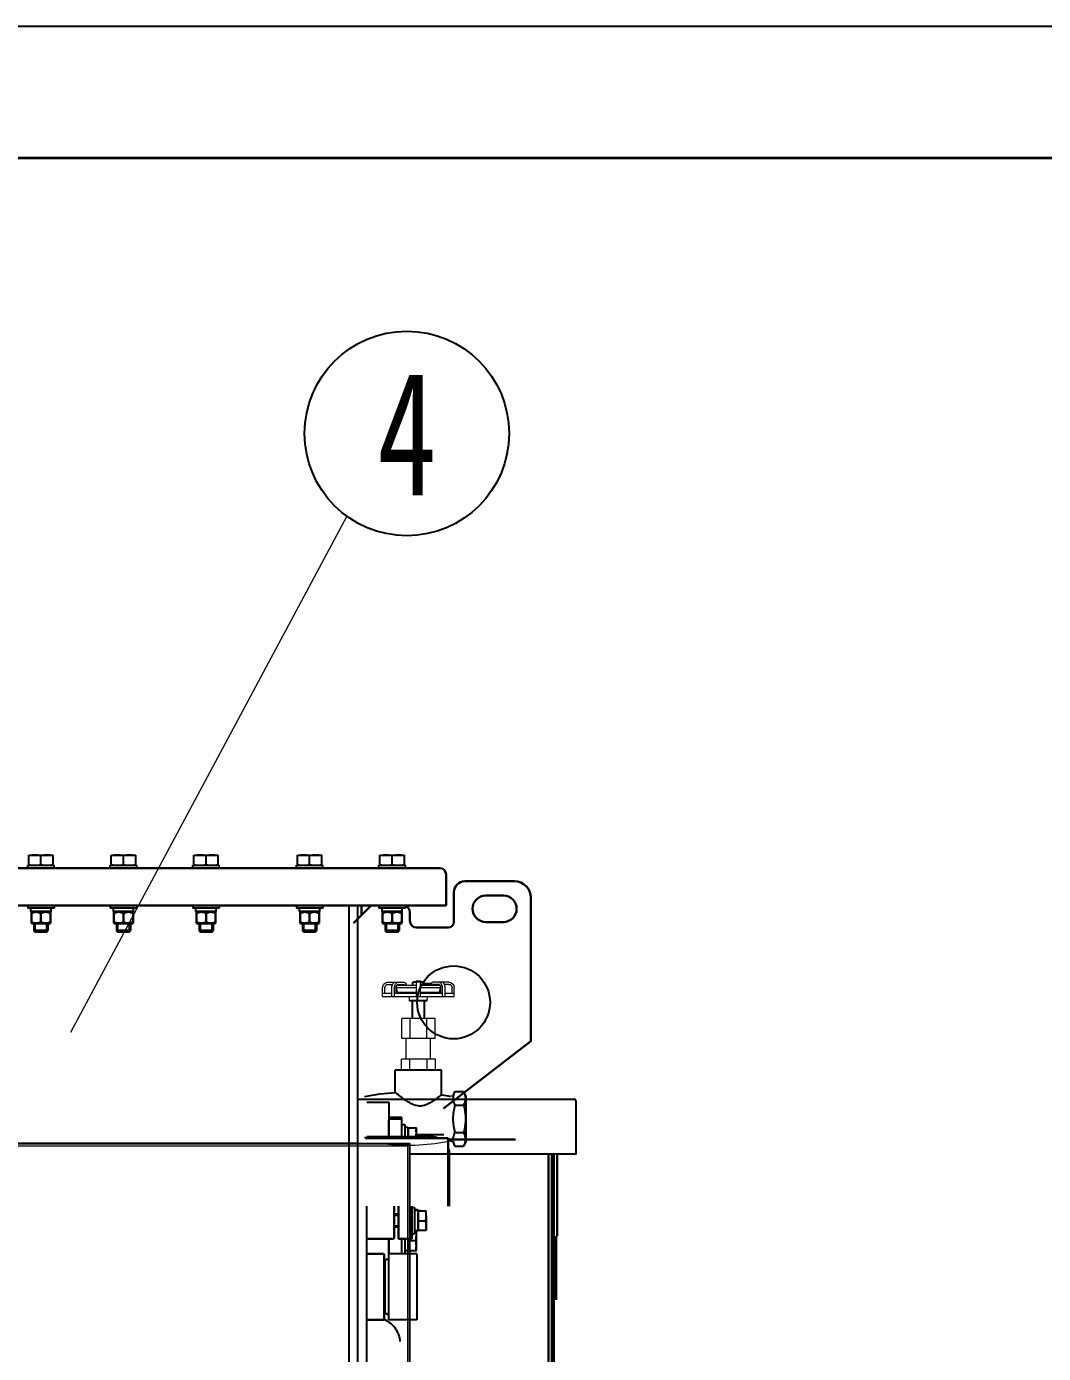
# Model space of a CAD drawing. Extents: x 54056 to 359947, y -41534 to 373650.
# Drawn here: x 84003 to 84927, y -25321 to -24117 of the extents above; entities that cross this region are included whole.
import ezdxf
from ezdxf.enums import TextEntityAlignment as Align

# ---------------------------------------------------------------- set-up
doc = ezdxf.new("R2010")
doc.units = 0
doc.header["$LTSCALE"] = 3
doc.header["$MEASUREMENT"] = 0
doc.layers.get('0').update_dxf_attribs({"linetype": 'CONTINUOUS', "lineweight": 30})
for name, color, linetype, lineweight in [('02', 1, 'CONTINUOUS', 18), ('11', 3, 'CONTINUOUS', 18), ('DIM', 4, 'CONTINUOUS', 20), ('标注、文本', 3, 'CONTINUOUS', 25), ('粗实线', 7, 'CONTINUOUS', 35)]:
    doc.layers.add(name, color=color, linetype=linetype, lineweight=lineweight)
for name, color, linetype in [('02___PRT_ALL_AXES', 7, 'CONTINUOUS'), ('08', 1, 'CONTINUOUS'), ('CHAMFER', 7, 'CONTINUOUS'), ('ROUNDS', 7, 'CONTINUOUS')]:
    doc.layers.add(name, color=color, linetype=linetype)
doc.styles.get("Standard").update_dxf_attribs({"font": 'STFANGSO.TTF', "width": 0.7})

# ---------------------------------------------------------------- blocks, each defined once
blk = doc.blocks.new('7891122')
at = {"color": 7, "linetype": 'Continuous'}
for p, q in [((104929.7, -12259.2), (104928.1, -12262.6)), ((104929.7, -12308.8), (104928.1, -12305.5)), ((104881.3, -12328), (104881.3, -12338)), ((104889, -12328), (104889, -12338)), ((104904.5, -12328), (104904.5, -12338)), ((104912.2, -12328), (104912.2, -12338)), ((104912.2, -12338), (104881.3, -12338)), ((104885.7, -12338), (104885.7, -12357)), ((104907.7, -12338), (104907.7, -12357)), ((104881.7, -12357), (104881.7, -12375)), ((104911.8, -12357), (104881.7, -12357)), ((104889.2, -12357), (104889.2, -12375)), ((104904.2, -12357), (104904.3, -12375)), ((104911.8, -12357), (104911.8, -12375)), ((104911.8, -12375), (104881.7, -12375)), ((104864.2, -12395), (104864.2, -12403)), ((104864.2, -12395), (104929.2, -12395)), ((104864.2, -12398), (104872.5, -12398)), ((104866.2, -12398), (104866.2, -12403)), ((104872.5, -12395), (104872.5, -12403)), ((104875, -12395), (104875, -12403)), ((104875, -12398), (104895, -12398)), ((104876.4, -12398), (104876.4, -12403)), ((104877.7, -12399), (104876.7, -12403)), ((104877.7, -12399), (104895, -12399)), ((104888.2, -12398), (104888.2, -12399)), ((104888.7, -12391), (104888.5, -12395)), ((104895, -12395), (104895, -12403)), ((104898.5, -12395), (104898.5, -12403)), ((104898.5, -12398), (104918.5, -12398)), ((104898.5, -12399), (104915.7, -12399)), ((104904.7, -12391), (104905, -12395)), ((104905.2, -12398), (104905.3, -12399)), ((104915.7, -12399), (104916.7, -12403)), ((104917.1, -12398), (104917.1, -12403)), ((104918.5, -12395), (104918.5, -12403)), ((104921, -12395), (104921, -12403)), ((104921, -12398), (104929.2, -12398)), ((104927.2, -12398), (104927.2, -12403)), ((104929.2, -12395), (104929.2, -12403)), ((104869.2, -12406), (104873.2, -12406)), ((104869.2, -12408), (104883.6, -12408)), ((104876.7, -12403), (104876.7, -12404.6)), ((104876.7, -12403), (104895, -12403)), ((104895, -12405), (104877, -12405)), ((104877.2, -12405.2), (104877.2, -12405)), ((104878.5, -12406), (104883.6, -12406)), ((104879.2, -12405.2), (104879.2, -12405)), ((104881.7, -12405.2), (104881.7, -12405)), ((104884.2, -12405.2), (104884.2, -12405)), ((104885.6, -12405.2), (104885.6, -12405)), ((104894.7, -12409), (104893.7, -12408)), ((104898.7, -12409), (104894.7, -12409)), ((104895, -12403), (104895, -12405)), ((104895, -12405), (104895, -12408)), ((104898.5, -12408), (104895, -12408)), ((104898.5, -12403), (104898.5, -12405)), ((104898.5, -12403), (104916.7, -12403)), ((104898.5, -12405), (104898.5, -12408)), ((104916.5, -12405), (104898.5, -12405)), ((104898.7, -12409), (104899.7, -12408)), ((104907.9, -12405.2), (104907.9, -12405)), ((104909.3, -12405.2), (104909.3, -12405)), ((104915, -12406), (104909.9, -12406)), ((104924.2, -12408), (104909.9, -12408)), ((104911.8, -12405.2), (104911.8, -12405)), ((104914.2, -12405.2), (104914.2, -12405)), ((104916.2, -12405.2), (104916.2, -12405)), ((104916.7, -12403), (104916.7, -12404.6)), ((104924.2, -12406), (104920.2, -12406))]:
    blk.add_line(p, q, dxfattribs=at)
for centre, radius, start, end in [((104887.4, -12454.9), 195.1, 78.6185, 95.4767), ((104926.3, -12261.7), 2, 258.6185, 333.439), ((104926.3, -12306.4), 2, 26.5691, 101.3895), ((104869.2, -12403), 5, 180.004, 270.004), ((104869.2, -12403), 3, 180.004, 270.004), ((104876.4, -12405.2), 0.8, 350.5521, 0.004), ((104876.4, -12405.2), 2.8, 343.0696, 0.004), ((104917, -12405.2), 2.8, 180.004, 196.9384), ((104917, -12405.2), 0.8, 180.004, 189.2329), ((104924.2, -12403), 5, 270.004, 0.004), ((104924.2, -12403), 3, 270.004, 0.004)]:
    blk.add_arc(centre, radius, start, end, dxfattribs=at)
for points, knots in [([(104872.5, -12403), (104872.5, -12404.2), (104873, -12406.5), (104875.1, -12408), (104876.1, -12408)], [0, 0, 0, 0, 0.559749, 1, 1, 1, 1]), ([(104875.8, -12406.2), (104876, -12406.5), (104876.6, -12407.4), (104877.7, -12408), (104878.5, -12408)], [0, 0, 0, 0, 0.281957, 1, 1, 1, 1]), ([(104876.4, -12403), (104876.4, -12403.8), (104876.7, -12405.1), (104878, -12406), (104878.5, -12406)], [0, 0, 0, 0, 0.559749, 1, 1, 1, 1]), ([(104881.2, -12406), (104881.4, -12406), (104881.7, -12405.7), (104881.7, -12405.3), (104881.7, -12405.2)], [0, 0, 0, 0, 0.699647, 1, 1, 1, 1]), ([(104883.6, -12408), (104884.2, -12408), (104885.3, -12407.2), (104885.6, -12405.9), (104885.6, -12405.2)], [0, 0, 0, 0, 0.440244, 1, 1, 1, 1]), ([(104883.6, -12406), (104883.9, -12406), (104884.2, -12405.7), (104884.2, -12405.3), (104884.2, -12405.2)], [0, 0, 0, 0, 0.699647, 1, 1, 1, 1]), ([(104909.9, -12408), (104909.3, -12408), (104908.1, -12407.2), (104907.9, -12405.9), (104907.9, -12405.2)], [0, 0, 0, 0, 0.440221, 1, 1, 1, 1]), ([(104909.9, -12406), (104909.6, -12406), (104909.3, -12405.7), (104909.3, -12405.3), (104909.3, -12405.2)], [0, 0, 0, 0, 0.699632, 1, 1, 1, 1]), ([(104912.3, -12406), (104912.1, -12406), (104911.8, -12405.7), (104911.8, -12405.3), (104911.8, -12405.2)], [0, 0, 0, 0, 0.699632, 1, 1, 1, 1]), ([(104917.1, -12403), (104917.1, -12403.8), (104916.8, -12405.1), (104915.5, -12406), (104915, -12406)], [0, 0, 0, 0, 0.559772, 1, 1, 1, 1]), ([(104917.7, -12406.2), (104917.5, -12406.5), (104916.9, -12407.4), (104915.8, -12408), (104915, -12408)], [0, 0, 0, 0, 0.281975, 1, 1, 1, 1]), ([(104921, -12403), (104921, -12404.2), (104920.5, -12406.5), (104918.4, -12408), (104917.4, -12408)], [0, 0, 0, 0, 0.559772, 1, 1, 1, 1])]:
    blk.add_open_spline(points, degree=3, knots=knots, dxfattribs=at)
for points in [[(104875, -12403), (104875, -12404.1), (104875.3, -12405.3), (104875.8, -12406.2)], [(104918.5, -12403), (104918.5, -12404.1), (104918.2, -12405.3), (104917.7, -12406.2)]]:
    blk.add_open_spline(points, degree=3, dxfattribs=at)
at = {"layer": '02___PRT_ALL_AXES', "color": 7, "linetype": 'Continuous'}
for p, q in [((104929.7, -12259.2), (104937.7, -12259.2)), ((104939.7, -12263.2), (104937.7, -12259.2)), ((104939.7, -12284), (104939.7, -12263.2)), ((104929.7, -12271.6), (104937.7, -12271.6)), ((104939.7, -12304.8), (104939.7, -12284)), ((104929.7, -12296.4), (104937.7, -12296.4)), ((104939.7, -12304.8), (104937.7, -12308.8)), ((104875.7, -12307.9), (104875.7, -12328)), ((104917.7, -12305.9), (104917.7, -12328)), ((104929.7, -12308.8), (104937.7, -12308.8)), ((104917.7, -12328), (104875.7, -12328)), ((104891.2, -12375), (104891.2, -12391)), ((104902.2, -12375), (104902.2, -12391)), ((104904.7, -12391), (104888.7, -12391)), ((104891.7, -12405), (104891.7, -12408)), ((104895, -12408), (104891.7, -12408)), ((104901.7, -12408), (104898.5, -12408)), ((104901.7, -12405), (104901.7, -12408)), ((104908.1, -12406.5), (104901.7, -12406.5))]:
    blk.add_line(p, q, dxfattribs=at)
for start, end in [(258.316, 266.593), (278.9641, 281.3895)]:
    blk.add_arc((104887.3, -12113.1), 195.1, start, end, dxfattribs=at)
for points, knots in [([(104929.7, -12271.6), (104929, -12270.2), (104927.9, -12267.3), (104928, -12264.2), (104928.4, -12262.8)], [0, 0, 0, 0, 0.510357, 1, 1, 1, 1]), ([(104937.7, -12271.6), (104938.7, -12269.7), (104940.1, -12265.4), (104938.7, -12261.1), (104937.7, -12259.2)], [0, 0, 0, 0, 0.500015, 1, 1, 1, 1]), ([(104929.7, -12296.4), (104928.7, -12292.4), (104927.4, -12284), (104928.7, -12275.6), (104929.7, -12271.6)], [0, 0, 0, 0, 0.5, 1, 1, 1, 1]), ([(104937.7, -12296.4), (104938.8, -12292.4), (104940.1, -12284), (104938.8, -12275.6), (104937.7, -12271.6)], [0, 0, 0, 0, 0.5, 1, 1, 1, 1]), ([(104917.7, -12305.9), (104917.7, -12305.9), (104917.6, -12305.7), (104917.2, -12305.5), (104916.7, -12305), (104915.6, -12304.1), (104913.8, -12302.8), (104911.3, -12300.9), (104908.2, -12299), (104904.8, -12297.1), (104900.8, -12295.6), (104895, -12295.4), (104889.7, -12297.8), (104885.1, -12300.7), (104882.2, -12302.8), (104879.7, -12304.7), (104877.9, -12306.1), (104876.9, -12307), (104876.2, -12307.5), (104876.1, -12307.7), (104875.7, -12307.9), (104875.7, -12307.9)], [0, 0, 0, 0, 0.00306, 0.012099, 0.026757, 0.046517, 0.09892, 0.16467, 0.240017, 0.322256, 0.409475, 0.499602, 0.67601, 0.758511, 0.83425, 0.900419, 0.953174, 0.973067, 0.987826, 0.996926, 1, 1, 1, 1]), ([(104928.4, -12305.3), (104928.1, -12303.8), (104927.9, -12300.7), (104929, -12297.8), (104929.7, -12296.4)], [0, 0, 0, 0, 0.489641, 1, 1, 1, 1]), ([(104937.7, -12308.8), (104938.7, -12306.9), (104940.1, -12302.6), (104938.7, -12298.3), (104937.7, -12296.4)], [0, 0, 0, 0, 0.499985, 1, 1, 1, 1])]:
    blk.add_open_spline(points, degree=3, knots=knots, dxfattribs=at)
for points in [[(104928.4, -12262.8), (104928.7, -12261.5), (104929.2, -12260.3), (104929.7, -12259.2)], [(104929.7, -12308.8), (104929.2, -12307.7), (104928.7, -12306.5), (104928.4, -12305.3)]]:
    blk.add_open_spline(points, degree=3, dxfattribs=at)

msp = doc.modelspace()

# ---------------------------------------------------------------- linework, layer by layer
at = {"color": 7, "linetype": 'Continuous'}
for p, q in [((84378.295, -24880.213), (83356.295, -24880.213)), ((84005.183, -24877.713), (84006.838, -24877.713)), ((84014.64, -24877.713), (84017.951, -24877.713)), ((84025.753, -24877.713), (84027.408, -24877.713)), ((84080.183, -24877.713), (84081.838, -24877.713)), ((84089.64, -24877.713), (84092.951, -24877.713)), ((84100.753, -24877.713), (84102.408, -24877.713)), ((84155.183, -24877.713), (84156.838, -24877.713)), ((84164.64, -24877.713), (84167.951, -24877.713)), ((84175.753, -24877.713), (84177.408, -24877.713)), ((84249.183, -24877.713), (84250.838, -24877.713)), ((84258.64, -24877.713), (84261.951, -24877.713)), ((84269.753, -24877.713), (84271.408, -24877.713)), ((84324.183, -24877.713), (84325.838, -24877.713)), ((84333.64, -24877.713), (84336.951, -24877.713)), ((84344.753, -24877.713), (84346.408, -24877.713)), ((84384.295, -24886.213), (84384.295, -24914.213)), ((84401.295, -24892.213), (84446.295, -24892.213)), ((84391.295, -24929.213), (84391.295, -24902.213)), ((84436.295, -24905.213), (84420.295, -24905.213)), ((84461.295, -25037.441), (84461.295, -24907.213)), ((84228.795, -24914.213), (83505.795, -24914.213)), ((84025.495, -24919.813), (84007.095, -24919.813)), ((84007.622, -24930.327), (84007.622, -24920.099)), ((84016.295, -24928.109), (84016.295, -24922.317)), ((84024.969, -24930.327), (84024.969, -24920.099)), ((84100.495, -24919.813), (84082.095, -24919.813)), ((84082.622, -24930.327), (84082.622, -24920.099)), ((84091.295, -24928.109), (84091.295, -24922.317)), ((84099.969, -24930.327), (84099.969, -24920.099)), ((84175.495, -24919.813), (84157.095, -24919.813)), ((84157.622, -24930.327), (84157.622, -24920.099)), ((84166.295, -24928.109), (84166.295, -24922.317)), ((84174.969, -24930.327), (84174.969, -24920.099)), ((84384.295, -24914.213), (84228.795, -24914.213)), ((84269.495, -24919.813), (84251.095, -24919.813)), ((84251.622, -24930.327), (84251.622, -24920.099)), ((84260.295, -24928.109), (84260.295, -24922.317)), ((84268.969, -24930.327), (84268.969, -24920.099)), ((84316.295, -24914.213), (84300.295, -24930.213)), ((84344.495, -24919.813), (84326.095, -24919.813)), ((84326.622, -24930.327), (84326.622, -24920.099)), ((84335.295, -24928.109), (84335.295, -24922.317)), ((84343.969, -24930.327), (84343.969, -24920.099)), ((84351.295, -24920.213), (84351.295, -24928.213)), ((84008.784, -24930.613), (84023.807, -24930.613)), ((84083.784, -24930.613), (84098.807, -24930.613)), ((84158.784, -24930.613), (84173.807, -24930.613)), ((84252.784, -24930.613), (84267.807, -24930.613)), ((84327.784, -24930.613), (84342.807, -24930.613)), ((84386.295, -24934.213), (84357.295, -24934.213)), ((84420.295, -24929.213), (84436.295, -24929.213)), ((84011.215, -24938.038), (84009.945, -24936.768)), ((84022.645, -24936.768), (84009.945, -24936.768)), ((84010.898, -24938.038), (84021.693, -24938.038)), ((84021.375, -24938.038), (84022.645, -24936.768)), ((84086.215, -24938.038), (84084.945, -24936.768)), ((84097.645, -24936.768), (84084.945, -24936.768)), ((84085.898, -24938.038), (84096.693, -24938.038)), ((84096.375, -24938.038), (84097.645, -24936.768)), ((84161.215, -24938.038), (84159.945, -24936.768)), ((84172.645, -24936.768), (84159.945, -24936.768)), ((84160.898, -24938.038), (84171.693, -24938.038)), ((84171.375, -24938.038), (84172.645, -24936.768)), ((84255.215, -24938.038), (84253.945, -24936.768)), ((84266.645, -24936.768), (84253.945, -24936.768)), ((84254.898, -24938.038), (84265.693, -24938.038)), ((84265.375, -24938.038), (84266.645, -24936.768)), ((84341.645, -24936.768), (84328.945, -24936.768)), ((84330.215, -24938.038), (84328.945, -24936.768)), ((84329.898, -24938.038), (84340.693, -24938.038)), ((84340.375, -24938.038), (84341.645, -24936.768)), ((84461.295, -25037.441), (84382.004, -25098.434)), ((84332.155, -25106.676), (84344.155, -25106.676)), ((84349.755, -25115.807), (84349.755, -25124.176)), ((84311.155, -25125.344), (84311.155, -25124.176)), ((84386.155, -25125.344), (84311.155, -25125.344)), ((84312.155, -25125.344), (84312.155, -25124.176)), ((84312.155, -25124.176), (84371.155, -25124.176)), ((84386.155, -25125.344), (84386.155, -25187.176)), ((84447.155, -25126.676), (84386.155, -25126.676)), ((84303.155, -25130.213), (83439.155, -25130.213)), ((84387.155, -25140.176), (84387.155, -25187.176)), ((84480.97, -26897.213), (84482.225, -25140.013)), ((84485.155, -25140.013), (84485.155, -25214.176)), ((84337.155, -25187.176), (84337.155, -25215.626)), ((84341.153, -25187.176), (84341.156, -25216.634)), ((84353.153, -25187.176), (84353.155, -25206.633)), ((84358.755, -25191.048), (84358.754, -25194.11)), ((84358.754, -25194.11), (84358.754, -25194.146)), ((84358.754, -25194.146), (84358.754, -25195.151)), ((84358.754, -25195.151), (84358.755, -25197.386)), ((84358.755, -25197.386), (84358.755, -25200.248)), ((84358.755, -25200.248), (84358.755, -25203.185)), ((84358.759, -25191.049), (84358.759, -25191.248)), ((84353.155, -25206.633), (84353.156, -25216.633)), ((84358.755, -25203.185), (84358.755, -25205.348)), ((84358.755, -25205.348), (84358.755, -25206.248)), ((84358.755, -25206.248), (84358.756, -25209.448)), ((84358.76, -25209.248), (84358.76, -25209.448)), ((84336.155, -25216.626), (84313.155, -25216.626)), ((84341.156, -25216.634), (84353.156, -25216.633)), ((84349.755, -25216.633), (84349.755, -25227.545)), ((84485.155, -25214.176), (84484.155, -25214.176)), ((84327.105, -25230.176), (84313.205, -25230.176)), ((84328.155, -25231.226), (84328.155, -25289.126)), ((84328.655, -25237.676), (84328.655, -25282.676)), ((84327.105, -25290.176), (84313.205, -25290.176))]:
    msp.add_line(p, q, dxfattribs=at)
at = {"color": 3, "linetype": 'Continuous'}
for p, q in [((84307.295, -24914.213), (84307.295, -24923.213)), ((84477.301, -25140.013), (84475.956, -26897.213)), ((84478.956, -26897.213), (84480.301, -25140.013)), ((84484.155, -25214.176), (84484.155, -25272.179))]:
    msp.add_line(p, q, dxfattribs=at)
at = {"color": 2, "linetype": 'Continuous'}
for p, q in [((84010.898, -24938.038), (84010.898, -24930.613)), ((84021.693, -24938.038), (84021.693, -24930.613)), ((84085.898, -24938.038), (84085.898, -24930.613)), ((84096.693, -24938.038), (84096.693, -24930.613)), ((84160.898, -24938.038), (84160.898, -24930.613)), ((84171.693, -24938.038), (84171.693, -24930.613)), ((84254.898, -24938.038), (84254.898, -24930.613)), ((84265.693, -24938.038), (84265.693, -24930.613)), ((84329.898, -24938.038), (84329.898, -24930.613)), ((84340.693, -24938.038), (84340.693, -24930.613)), ((84337.155, -25195.149), (84341.154, -25195.149)), ((84337.155, -25205.349), (84341.155, -25205.349))]:
    msp.add_line(p, q, dxfattribs=at)
at = {"color": 7, "linetype": 'Continuous'}
for centre, radius, start, end in [((84378.295, -24886.213), 6, 0, 90), ((84401.295, -24902.213), 10, 90, 180), ((84446.295, -24907.213), 15, 0, 90), ((84420.295, -24917.213), 12, 90, 270), ((84436.295, -24917.213), 12, 270, 90), ((84008.784, -24922.317), 2.504, 90, 117.652096), ((84023.807, -24922.317), 2.504, 62.347904, 90), ((84083.784, -24922.317), 2.504, 90, 117.652096), ((84098.807, -24922.317), 2.504, 62.347904, 90), ((84158.784, -24922.317), 2.504, 90, 117.652096), ((84173.807, -24922.317), 2.504, 62.347904, 90), ((84252.784, -24922.317), 2.504, 90, 117.652096), ((84267.807, -24922.317), 2.504, 62.347904, 90), ((84327.784, -24922.317), 2.504, 90, 117.652096), ((84342.807, -24922.317), 2.504, 62.347904, 90), ((84345.295, -24920.213), 6, 0, 70.379733), ((84008.784, -24928.109), 2.504, 242.347904, 270), ((84023.807, -24928.109), 2.504, 270, 297.652096), ((84083.784, -24928.109), 2.504, 242.347904, 270), ((84098.807, -24928.109), 2.504, 270, 297.652096), ((84158.784, -24928.109), 2.504, 242.347904, 270), ((84173.807, -24928.109), 2.504, 270, 297.652096), ((84252.784, -24928.109), 2.504, 242.347904, 270), ((84267.807, -24928.109), 2.504, 270, 297.652096), ((84327.784, -24928.109), 2.504, 242.347904, 270), ((84342.807, -24928.109), 2.504, 270, 297.652096), ((84357.295, -24928.213), 6, 180, 270), ((84386.295, -24929.213), 5, 270, 0), ((84371.155, -25140.176), 16, 68.118452, 90), ((84371.155, -25140.176), 16, 0, 19.814174), ((84357.157, -25194.385), 4, 75.874466, 112.265863), ((84336.155, -25215.626), 1, 270, 0), ((84313.205, -25231.226), 1.05, 162.066083, 180), ((84313.205, -25231.226), 1.05, 144.016973, 153.451909), ((84327.105, -25231.226), 1.05, 0, 90), ((84331.155, -25237.676), 2.5, 66.283456, 180), ((84331.155, -25282.676), 2.5, 180, 293.716544), ((84327.105, -25289.126), 1.05, 270, 0)]:
    msp.add_arc(centre, radius, start, end, dxfattribs=at)
for points, knots in [([(84016.295, -24922.317), (84016.295, -24922.073), (84016.166, -24921.591), (84015.707, -24921.044), (84015.138, -24920.669), (84014.322, -24920.34), (84013.251, -24920.141), (84011.958, -24920.078), (84010.665, -24920.141), (84009.594, -24920.34), (84008.779, -24920.669), (84008.21, -24921.044), (84007.751, -24921.591), (84007.622, -24922.073), (84007.622, -24922.317)], [0, 0, 0, 0, 0.06831954, 0.13363892, 0.19647531, 0.25797273, 0.37924939, 0.50003357, 0.62081808, 0.74209453, 0.80358604, 0.86639654, 0.9316918, 1, 1, 1, 1]), ([(84024.969, -24922.317), (84024.969, -24922.073), (84024.84, -24921.591), (84024.381, -24921.044), (84023.811, -24920.669), (84022.996, -24920.34), (84021.925, -24920.141), (84020.633, -24920.078), (84019.34, -24920.141), (84018.268, -24920.34), (84017.453, -24920.669), (84016.883, -24921.044), (84016.424, -24921.591), (84016.295, -24922.073), (84016.295, -24922.317)], [0, 0, 0, 0, 0.06831589, 0.13361298, 0.1964227, 0.25790937, 0.37917325, 0.49994446, 0.62072047, 0.74200295, 0.80350716, 0.8663402, 0.93167151, 1, 1, 1, 1]), ([(84091.295, -24922.317), (84091.295, -24922.073), (84091.166, -24921.591), (84090.707, -24921.044), (84090.138, -24920.669), (84089.322, -24920.34), (84088.251, -24920.141), (84086.958, -24920.078), (84085.665, -24920.141), (84084.594, -24920.34), (84083.779, -24920.669), (84083.21, -24921.044), (84082.751, -24921.591), (84082.622, -24922.073), (84082.622, -24922.317)], [0, 0, 0, 0, 0.06831954, 0.13363892, 0.19647531, 0.25797273, 0.37924939, 0.50003357, 0.62081808, 0.74209453, 0.80358604, 0.86639654, 0.9316918, 1, 1, 1, 1]), ([(84099.969, -24922.317), (84099.969, -24922.073), (84099.84, -24921.591), (84099.381, -24921.044), (84098.811, -24920.669), (84097.996, -24920.34), (84096.925, -24920.141), (84095.633, -24920.078), (84094.34, -24920.141), (84093.268, -24920.34), (84092.453, -24920.669), (84091.883, -24921.044), (84091.424, -24921.591), (84091.295, -24922.073), (84091.295, -24922.317)], [0, 0, 0, 0, 0.06831589, 0.13361298, 0.1964227, 0.25790937, 0.37917325, 0.49994446, 0.62072047, 0.74200295, 0.80350716, 0.8663402, 0.93167151, 1, 1, 1, 1]), ([(84166.295, -24922.317), (84166.295, -24922.073), (84166.166, -24921.591), (84165.707, -24921.044), (84165.138, -24920.669), (84164.322, -24920.34), (84163.251, -24920.141), (84161.958, -24920.078), (84160.665, -24920.141), (84159.594, -24920.34), (84158.779, -24920.669), (84158.21, -24921.044), (84157.751, -24921.591), (84157.622, -24922.073), (84157.622, -24922.317)], [0, 0, 0, 0, 0.06831954, 0.13363892, 0.19647531, 0.25797273, 0.37924939, 0.50003357, 0.62081808, 0.74209453, 0.80358604, 0.86639654, 0.9316918, 1, 1, 1, 1]), ([(84174.969, -24922.317), (84174.969, -24922.073), (84174.84, -24921.591), (84174.381, -24921.044), (84173.811, -24920.669), (84172.996, -24920.34), (84171.925, -24920.141), (84170.633, -24920.078), (84169.34, -24920.141), (84168.268, -24920.34), (84167.453, -24920.669), (84166.883, -24921.044), (84166.424, -24921.591), (84166.295, -24922.073), (84166.295, -24922.317)], [0, 0, 0, 0, 0.06831589, 0.13361298, 0.1964227, 0.25790937, 0.37917325, 0.49994446, 0.62072047, 0.74200295, 0.80350716, 0.8663402, 0.93167151, 1, 1, 1, 1]), ([(84260.295, -24922.317), (84260.295, -24922.073), (84260.166, -24921.591), (84259.707, -24921.044), (84259.138, -24920.669), (84258.322, -24920.34), (84257.251, -24920.141), (84255.958, -24920.078), (84254.665, -24920.141), (84253.594, -24920.34), (84252.779, -24920.669), (84252.21, -24921.044), (84251.751, -24921.591), (84251.622, -24922.073), (84251.622, -24922.317)], [0, 0, 0, 0, 0.06831954, 0.13363892, 0.19647531, 0.25797273, 0.37924939, 0.50003357, 0.62081808, 0.74209453, 0.80358604, 0.86639654, 0.9316918, 1, 1, 1, 1]), ([(84268.969, -24922.317), (84268.969, -24922.073), (84268.84, -24921.591), (84268.381, -24921.044), (84267.811, -24920.669), (84266.996, -24920.34), (84265.925, -24920.141), (84264.633, -24920.078), (84263.34, -24920.141), (84262.268, -24920.34), (84261.453, -24920.669), (84260.883, -24921.044), (84260.424, -24921.591), (84260.295, -24922.073), (84260.295, -24922.317)], [0, 0, 0, 0, 0.06831589, 0.13361298, 0.1964227, 0.25790937, 0.37917325, 0.49994446, 0.62072047, 0.74200295, 0.80350716, 0.8663402, 0.93167151, 1, 1, 1, 1]), ([(84335.295, -24922.317), (84335.295, -24922.073), (84335.166, -24921.591), (84334.707, -24921.044), (84334.138, -24920.669), (84333.322, -24920.34), (84332.251, -24920.141), (84330.958, -24920.078), (84329.665, -24920.141), (84328.594, -24920.34), (84327.779, -24920.669), (84327.21, -24921.044), (84326.751, -24921.591), (84326.622, -24922.073), (84326.622, -24922.317)], [0, 0, 0, 0, 0.06831954, 0.13363892, 0.19647531, 0.25797273, 0.37924939, 0.50003357, 0.62081808, 0.74209453, 0.80358604, 0.86639654, 0.9316918, 1, 1, 1, 1]), ([(84343.969, -24922.317), (84343.969, -24922.073), (84343.84, -24921.591), (84343.381, -24921.044), (84342.811, -24920.669), (84341.996, -24920.34), (84340.925, -24920.141), (84339.633, -24920.078), (84338.34, -24920.141), (84337.268, -24920.34), (84336.453, -24920.669), (84335.883, -24921.044), (84335.424, -24921.591), (84335.295, -24922.073), (84335.295, -24922.317)], [0, 0, 0, 0, 0.06831589, 0.13361298, 0.1964227, 0.25790937, 0.37917325, 0.49994446, 0.62072047, 0.74200295, 0.80350716, 0.8663402, 0.93167151, 1, 1, 1, 1]), ([(84007.622, -24928.109), (84007.622, -24928.352), (84007.751, -24928.835), (84008.21, -24929.382), (84008.779, -24929.756), (84009.594, -24930.085), (84010.665, -24930.284), (84011.958, -24930.348), (84013.251, -24930.285), (84014.322, -24930.085), (84015.137, -24929.757), (84015.707, -24929.382), (84016.166, -24928.835), (84016.295, -24928.352), (84016.295, -24928.109)], [0, 0, 0, 0, 0.06829582, 0.13358371, 0.1963908, 0.25788017, 0.37915389, 0.49993567, 0.6207226, 0.74201401, 0.80351993, 0.86635544, 0.93168065, 1, 1, 1, 1]), ([(84016.295, -24928.109), (84016.295, -24928.352), (84016.424, -24928.835), (84016.883, -24929.382), (84017.453, -24929.757), (84018.268, -24930.085), (84019.339, -24930.285), (84020.632, -24930.348), (84021.925, -24930.285), (84022.996, -24930.085), (84023.811, -24929.756), (84024.381, -24929.382), (84024.84, -24928.835), (84024.969, -24928.352), (84024.969, -24928.109)], [0, 0, 0, 0, 0.06831508, 0.13361999, 0.196443, 0.25793888, 0.37921906, 0.50000776, 0.62079657, 0.74207692, 0.80357124, 0.866388, 0.93168733, 1, 1, 1, 1]), ([(84082.622, -24928.109), (84082.622, -24928.352), (84082.751, -24928.835), (84083.21, -24929.382), (84083.779, -24929.756), (84084.594, -24930.085), (84085.665, -24930.284), (84086.958, -24930.348), (84088.251, -24930.285), (84089.322, -24930.085), (84090.137, -24929.757), (84090.707, -24929.382), (84091.166, -24928.835), (84091.295, -24928.352), (84091.295, -24928.109)], [0, 0, 0, 0, 0.06829582, 0.13358371, 0.1963908, 0.25788017, 0.37915389, 0.49993567, 0.6207226, 0.74201401, 0.80351993, 0.86635544, 0.93168065, 1, 1, 1, 1]), ([(84091.295, -24928.109), (84091.295, -24928.352), (84091.424, -24928.835), (84091.883, -24929.382), (84092.453, -24929.757), (84093.268, -24930.085), (84094.339, -24930.285), (84095.632, -24930.348), (84096.925, -24930.285), (84097.996, -24930.085), (84098.811, -24929.756), (84099.381, -24929.382), (84099.84, -24928.835), (84099.969, -24928.352), (84099.969, -24928.109)], [0, 0, 0, 0, 0.06831508, 0.13361999, 0.196443, 0.25793888, 0.37921906, 0.50000776, 0.62079657, 0.74207692, 0.80357124, 0.866388, 0.93168733, 1, 1, 1, 1]), ([(84157.622, -24928.109), (84157.622, -24928.352), (84157.751, -24928.835), (84158.21, -24929.382), (84158.779, -24929.756), (84159.594, -24930.085), (84160.665, -24930.284), (84161.958, -24930.348), (84163.251, -24930.285), (84164.322, -24930.085), (84165.137, -24929.757), (84165.707, -24929.382), (84166.166, -24928.835), (84166.295, -24928.352), (84166.295, -24928.109)], [0, 0, 0, 0, 0.06829582, 0.13358371, 0.1963908, 0.25788017, 0.37915389, 0.49993567, 0.6207226, 0.74201401, 0.80351993, 0.86635544, 0.93168065, 1, 1, 1, 1]), ([(84166.295, -24928.109), (84166.295, -24928.352), (84166.424, -24928.835), (84166.883, -24929.382), (84167.453, -24929.757), (84168.268, -24930.085), (84169.339, -24930.285), (84170.632, -24930.348), (84171.925, -24930.285), (84172.996, -24930.085), (84173.811, -24929.756), (84174.381, -24929.382), (84174.84, -24928.835), (84174.969, -24928.352), (84174.969, -24928.109)], [0, 0, 0, 0, 0.06831508, 0.13361999, 0.196443, 0.25793888, 0.37921906, 0.50000776, 0.62079657, 0.74207692, 0.80357124, 0.866388, 0.93168733, 1, 1, 1, 1]), ([(84251.622, -24928.109), (84251.622, -24928.352), (84251.751, -24928.835), (84252.21, -24929.382), (84252.779, -24929.756), (84253.594, -24930.085), (84254.665, -24930.284), (84255.958, -24930.348), (84257.251, -24930.285), (84258.322, -24930.085), (84259.137, -24929.757), (84259.707, -24929.382), (84260.166, -24928.835), (84260.295, -24928.352), (84260.295, -24928.109)], [0, 0, 0, 0, 0.06829582, 0.13358371, 0.1963908, 0.25788017, 0.37915389, 0.49993567, 0.6207226, 0.74201401, 0.80351993, 0.86635544, 0.93168065, 1, 1, 1, 1]), ([(84260.295, -24928.109), (84260.295, -24928.352), (84260.424, -24928.835), (84260.883, -24929.382), (84261.453, -24929.757), (84262.268, -24930.085), (84263.339, -24930.285), (84264.632, -24930.348), (84265.925, -24930.285), (84266.996, -24930.085), (84267.811, -24929.756), (84268.381, -24929.382), (84268.84, -24928.835), (84268.969, -24928.352), (84268.969, -24928.109)], [0, 0, 0, 0, 0.06831508, 0.13361999, 0.196443, 0.25793888, 0.37921906, 0.50000776, 0.62079657, 0.74207692, 0.80357124, 0.866388, 0.93168733, 1, 1, 1, 1]), ([(84326.622, -24928.109), (84326.622, -24928.352), (84326.751, -24928.835), (84327.21, -24929.382), (84327.779, -24929.756), (84328.594, -24930.085), (84329.665, -24930.284), (84330.958, -24930.348), (84332.251, -24930.285), (84333.322, -24930.085), (84334.137, -24929.757), (84334.707, -24929.382), (84335.166, -24928.835), (84335.295, -24928.352), (84335.295, -24928.109)], [0, 0, 0, 0, 0.06829582, 0.13358371, 0.1963908, 0.25788017, 0.37915389, 0.49993567, 0.6207226, 0.74201401, 0.80351993, 0.86635544, 0.93168065, 1, 1, 1, 1]), ([(84335.295, -24928.109), (84335.295, -24928.352), (84335.424, -24928.835), (84335.883, -24929.382), (84336.453, -24929.757), (84337.268, -24930.085), (84338.339, -24930.285), (84339.632, -24930.348), (84340.925, -24930.285), (84341.996, -24930.085), (84342.811, -24929.756), (84343.381, -24929.382), (84343.84, -24928.835), (84343.969, -24928.352), (84343.969, -24928.109)], [0, 0, 0, 0, 0.06831508, 0.13361999, 0.196443, 0.25793888, 0.37921906, 0.50000776, 0.62079657, 0.74207692, 0.80357124, 0.866388, 0.93168733, 1, 1, 1, 1])]:
    msp.add_open_spline(points, degree=3, knots=knots, dxfattribs=at)
at = {"layer": '02'}
msp.add_line((84293.996, -24560.915), (84043.15, -25029.5), dxfattribs=at)
at = {"layer": '02___PRT_ALL_AXES', "color": 7, "linetype": 'Continuous'}
for p, q in [((84005.183, -24877.713), (84005.183, -24868.467)), ((84005.183, -24868.467), (84027.408, -24868.467)), ((84016.295, -24877.713), (84016.295, -24869.179)), ((84027.408, -24877.713), (84027.408, -24868.467)), ((84080.183, -24877.713), (84080.183, -24868.467)), ((84080.183, -24868.467), (84102.408, -24868.467)), ((84091.295, -24877.713), (84091.295, -24869.179)), ((84102.408, -24877.713), (84102.408, -24868.467)), ((84155.183, -24877.713), (84155.183, -24868.467)), ((84155.183, -24868.467), (84177.408, -24868.467)), ((84166.295, -24877.713), (84166.295, -24869.179)), ((84177.408, -24877.713), (84177.408, -24868.467)), ((84249.183, -24877.713), (84249.183, -24868.467)), ((84249.183, -24868.467), (84271.408, -24868.467)), ((84260.295, -24877.713), (84260.295, -24869.179)), ((84271.408, -24877.713), (84271.408, -24868.467)), ((84324.183, -24877.713), (84324.183, -24868.467)), ((84324.183, -24868.467), (84346.408, -24868.467)), ((84335.295, -24877.713), (84335.295, -24869.179)), ((84346.408, -24877.713), (84346.408, -24868.467)), ((84004.295, -24880.213), (84004.295, -24877.713)), ((84004.295, -24877.713), (84005.183, -24877.713)), ((84006.838, -24877.713), (84014.64, -24877.713)), ((84017.951, -24877.713), (84025.753, -24877.713)), ((84027.408, -24877.713), (84028.295, -24877.713)), ((84028.295, -24880.213), (84028.295, -24877.713)), ((84079.295, -24880.213), (84079.295, -24877.713)), ((84079.295, -24877.713), (84080.183, -24877.713)), ((84081.838, -24877.713), (84089.64, -24877.713)), ((84092.951, -24877.713), (84100.753, -24877.713)), ((84102.408, -24877.713), (84103.295, -24877.713)), ((84103.295, -24880.213), (84103.295, -24877.713)), ((84154.295, -24880.213), (84154.295, -24877.713)), ((84154.295, -24877.713), (84155.183, -24877.713)), ((84156.838, -24877.713), (84164.64, -24877.713)), ((84167.951, -24877.713), (84175.753, -24877.713)), ((84177.408, -24877.713), (84178.295, -24877.713)), ((84178.295, -24880.213), (84178.295, -24877.713)), ((84248.295, -24880.213), (84248.295, -24877.713)), ((84248.295, -24877.713), (84249.183, -24877.713)), ((84250.838, -24877.713), (84258.64, -24877.713)), ((84261.951, -24877.713), (84269.753, -24877.713)), ((84271.408, -24877.713), (84272.295, -24877.713)), ((84272.295, -24880.213), (84272.295, -24877.713)), ((84323.295, -24880.213), (84323.295, -24877.713)), ((84323.295, -24877.713), (84324.183, -24877.713)), ((84325.838, -24877.713), (84333.64, -24877.713)), ((84336.951, -24877.713), (84344.753, -24877.713)), ((84346.408, -24877.713), (84347.295, -24877.713)), ((84347.295, -24880.213), (84347.295, -24877.713)), ((84004.295, -24914.213), (84004.295, -24916.713)), ((84028.295, -24916.713), (84004.295, -24916.713)), ((84007.095, -24919.813), (84007.095, -24916.713)), ((84025.495, -24919.813), (84025.495, -24916.713)), ((84028.295, -24914.213), (84028.295, -24916.713)), ((84079.295, -24914.213), (84079.295, -24916.713)), ((84103.295, -24916.713), (84079.295, -24916.713)), ((84082.095, -24919.813), (84082.095, -24916.713)), ((84100.495, -24919.813), (84100.495, -24916.713)), ((84103.295, -24914.213), (84103.295, -24916.713)), ((84154.295, -24914.213), (84154.295, -24916.713)), ((84178.295, -24916.713), (84154.295, -24916.713)), ((84157.095, -24919.813), (84157.095, -24916.713)), ((84175.495, -24919.813), (84175.495, -24916.713)), ((84178.295, -24914.213), (84178.295, -24916.713)), ((84248.295, -24914.213), (84248.295, -24916.713)), ((84272.295, -24916.713), (84248.295, -24916.713)), ((84251.095, -24919.813), (84251.095, -24916.713)), ((84269.495, -24919.813), (84269.495, -24916.713)), ((84272.295, -24914.213), (84272.295, -24916.713)), ((84323.295, -24914.213), (84323.295, -24916.713)), ((84347.295, -24916.713), (84323.295, -24916.713)), ((84326.095, -24919.813), (84326.095, -24916.713)), ((84344.495, -24919.813), (84344.495, -24916.713)), ((84347.295, -24914.213), (84347.295, -24916.713)), ((84009.945, -24930.613), (84009.945, -24936.768)), ((84022.645, -24930.613), (84022.645, -24936.768)), ((84084.945, -24930.613), (84084.945, -24936.768)), ((84097.645, -24930.613), (84097.645, -24936.768)), ((84159.945, -24930.613), (84159.945, -24936.768)), ((84172.645, -24930.613), (84172.645, -24936.768)), ((84253.945, -24930.613), (84253.945, -24936.768)), ((84266.645, -24930.613), (84266.645, -24936.768)), ((84328.945, -24930.613), (84328.945, -24936.768)), ((84341.645, -24930.613), (84341.645, -24936.768)), ((84312.155, -25092.676), (84332.155, -25092.676)), ((84332.155, -25092.676), (84332.155, -25124.176)), ((84344.155, -25113.007), (84346.655, -25113.007)), ((84346.655, -25113.007), (84346.655, -25124.176)), ((84349.755, -25115.807), (84346.655, -25115.807)), ((84349.755, -25116.007), (84357.255, -25116.007)), ((84357.255, -25124.176), (84357.255, -25116.007)), ((84357.255, -25122.176), (84382.155, -25122.176)), ((84353.155, -25188.248), (84355.655, -25188.248)), ((84355.655, -25188.248), (84355.656, -25212.248)), ((84341.154, -25194.249), (84337.155, -25194.249)), ((84358.755, -25191.048), (84355.655, -25191.048)), ((84358.754, -25191.248), (84366.255, -25191.247)), ((84358.755, -25200.248), (84365.678, -25200.247)), ((84366.256, -25209.247), (84366.255, -25191.247)), ((84366.258, -25195.747), (84366.258, -25192.283)), ((84366.258, -25195.747), (84366.26, -25209.247)), ((84341.155, -25206.249), (84337.155, -25206.249)), ((84353.156, -25212.248), (84355.656, -25212.248)), ((84358.756, -25209.448), (84355.656, -25209.448)), ((84357.255, -25227.345), (84357.255, -25209.448)), ((84366.26, -25209.247), (84358.756, -25209.248)), ((84332.155, -25216.626), (84332.155, -25230.176)), ((84346.655, -25216.633), (84346.655, -25230.176)), ((84349.755, -25218.345), (84356.679, -25218.345)), ((84349.755, -25227.545), (84346.655, -25227.545)), ((84349.755, -25227.345), (84357.255, -25227.345)), ((84328.655, -25246.176), (84328.155, -25246.176)), ((84328.655, -25274.176), (84328.155, -25274.176))]:
    msp.add_line(p, q, dxfattribs=at)
msp.add_circle((84391.065, -25002.158), 33.093, dxfattribs=at)
msp.add_arc((84405.753, -25001.279), 195.126, 255.874466, 256.894244, dxfattribs=at)
for points, knots in [([(84010.739, -24868.467), (84009.806, -24868.467), (84007.933, -24868.601), (84006.094, -24868.961), (84005.183, -24869.179)], [0, 0, 0, 0, 0.49901332, 1, 1, 1, 1]), ([(84016.295, -24869.179), (84015.384, -24868.961), (84013.545, -24868.601), (84011.673, -24868.467), (84010.739, -24868.467)], [0, 0, 0, 0, 0.50098217, 1, 1, 1, 1]), ([(84021.852, -24868.467), (84020.918, -24868.467), (84019.046, -24868.601), (84017.207, -24868.961), (84016.295, -24869.179)], [0, 0, 0, 0, 0.49901332, 1, 1, 1, 1]), ([(84027.408, -24869.179), (84026.496, -24868.961), (84024.657, -24868.601), (84022.785, -24868.467), (84021.852, -24868.467)], [0, 0, 0, 0, 0.50098217, 1, 1, 1, 1]), ([(84085.739, -24868.467), (84084.806, -24868.467), (84082.933, -24868.601), (84081.094, -24868.961), (84080.183, -24869.179)], [0, 0, 0, 0, 0.49901332, 1, 1, 1, 1]), ([(84091.295, -24869.179), (84090.384, -24868.961), (84088.545, -24868.601), (84086.673, -24868.467), (84085.739, -24868.467)], [0, 0, 0, 0, 0.50098217, 1, 1, 1, 1]), ([(84096.852, -24868.467), (84095.918, -24868.467), (84094.046, -24868.601), (84092.207, -24868.961), (84091.295, -24869.179)], [0, 0, 0, 0, 0.49901332, 1, 1, 1, 1]), ([(84102.408, -24869.179), (84101.496, -24868.961), (84099.657, -24868.601), (84097.785, -24868.467), (84096.852, -24868.467)], [0, 0, 0, 0, 0.50098217, 1, 1, 1, 1]), ([(84160.739, -24868.467), (84159.806, -24868.467), (84157.933, -24868.601), (84156.094, -24868.961), (84155.183, -24869.179)], [0, 0, 0, 0, 0.49901332, 1, 1, 1, 1]), ([(84166.295, -24869.179), (84165.384, -24868.961), (84163.545, -24868.601), (84161.673, -24868.467), (84160.739, -24868.467)], [0, 0, 0, 0, 0.50098217, 1, 1, 1, 1]), ([(84171.852, -24868.467), (84170.918, -24868.467), (84169.046, -24868.601), (84167.207, -24868.961), (84166.295, -24869.179)], [0, 0, 0, 0, 0.49901332, 1, 1, 1, 1]), ([(84177.408, -24869.179), (84176.496, -24868.961), (84174.657, -24868.601), (84172.785, -24868.467), (84171.852, -24868.467)], [0, 0, 0, 0, 0.50098217, 1, 1, 1, 1]), ([(84254.739, -24868.467), (84253.806, -24868.467), (84251.933, -24868.601), (84250.094, -24868.961), (84249.183, -24869.179)], [0, 0, 0, 0, 0.49901332, 1, 1, 1, 1]), ([(84260.295, -24869.179), (84259.384, -24868.961), (84257.545, -24868.601), (84255.673, -24868.467), (84254.739, -24868.467)], [0, 0, 0, 0, 0.50098217, 1, 1, 1, 1]), ([(84265.852, -24868.467), (84264.918, -24868.467), (84263.046, -24868.601), (84261.207, -24868.961), (84260.295, -24869.179)], [0, 0, 0, 0, 0.49901332, 1, 1, 1, 1]), ([(84271.408, -24869.179), (84270.496, -24868.961), (84268.657, -24868.601), (84266.785, -24868.467), (84265.852, -24868.467)], [0, 0, 0, 0, 0.50098217, 1, 1, 1, 1]), ([(84329.739, -24868.467), (84328.806, -24868.467), (84326.933, -24868.601), (84325.094, -24868.961), (84324.183, -24869.179)], [0, 0, 0, 0, 0.49901332, 1, 1, 1, 1]), ([(84335.295, -24869.179), (84334.384, -24868.961), (84332.545, -24868.601), (84330.673, -24868.467), (84329.739, -24868.467)], [0, 0, 0, 0, 0.50098217, 1, 1, 1, 1]), ([(84340.852, -24868.467), (84339.918, -24868.467), (84338.046, -24868.601), (84336.207, -24868.961), (84335.295, -24869.179)], [0, 0, 0, 0, 0.49901332, 1, 1, 1, 1]), ([(84346.408, -24869.179), (84345.496, -24868.961), (84343.657, -24868.601), (84341.785, -24868.467), (84340.852, -24868.467)], [0, 0, 0, 0, 0.50098217, 1, 1, 1, 1]), ([(84327.986, -25289.699), (84332.028, -25291.691), (84339.131, -25297.175), (84342.155, -25305.86), (84342.155, -25309.916)], [0, 0, 0, 0, 0.52629366, 1, 1, 1, 1])]:
    msp.add_open_spline(points, degree=3, knots=knots, dxfattribs=at)
for points in [[(84357.255, -25120.507), (84357.255, -25118.995), (84357.03, -25117.478), (84356.679, -25116.007)], [(84356.863, -25124.177), (84357.108, -25122.972), (84357.255, -25121.738), (84357.255, -25120.507)], [(84366.254, -25195.747), (84366.254, -25194.235), (84366.029, -25192.718), (84365.678, -25191.247)], [(84365.678, -25200.247), (84366.03, -25198.776), (84366.255, -25197.259), (84366.254, -25195.747)], [(84366.255, -25204.747), (84366.255, -25203.235), (84366.03, -25201.718), (84365.678, -25200.247)], [(84357.255, -25213.845), (84357.255, -25212.368), (84357.041, -25210.886), (84356.703, -25209.448)], [(84365.679, -25209.247), (84366.03, -25207.776), (84366.255, -25206.259), (84366.255, -25204.747)], [(84356.679, -25218.345), (84357.03, -25216.875), (84357.255, -25215.358), (84357.255, -25213.845)], [(84357.255, -25222.845), (84357.255, -25221.333), (84357.03, -25219.816), (84356.679, -25218.345)], [(84356.679, -25227.345), (84357.03, -25225.875), (84357.255, -25224.358), (84357.255, -25222.845)]]:
    msp.add_open_spline(points, degree=3, dxfattribs=at)
at = {"layer": '08', "color": 1}
msp.add_circle((84348.599, -24485.866), 92.811, dxfattribs=at)
at = {"layer": 'CHAMFER', "color": 3, "linetype": 'Continuous'}
for p, q in [((84296.155, -25460.14), (84296.155, -24914.213)), ((84304.155, -25534.176), (84304.155, -25187.176))]:
    msp.add_line(p, q, dxfattribs=at)
at = {"layer": 'CHAMFER', "color": 7, "linetype": 'Continuous'}
for p, q in [((84304.155, -25460.14), (84304.155, -24914.213)), ((84312.155, -25534.176), (84312.155, -25187.176))]:
    msp.add_line(p, q, dxfattribs=at)
at = {"layer": 'DIM', "color": 2}
msp.add_lwpolyline([(83393.155, -25132.213), (84349.155, -25132.213), (84349.155, -26048.213), (83393.155, -26048.213)], close=True, dxfattribs=at)
at = {"layer": 'ROUNDS', "color": 7, "linetype": 'Continuous'}
for p, q in [((84304.155, -25090.013), (84500.295, -25090.013)), ((84502.295, -25140.013), (84502.295, -25092.013)), ((84344.155, -25108.006), (84332.155, -25108.006)), ((84332.155, -25124.176), (84332.155, -25108.847)), ((84344.155, -25124.176), (84344.155, -25106.676)), ((84502.295, -25140.013), (84351.155, -25140.013)), ((84332.155, -25290.176), (84332.155, -25216.626)), ((84344.155, -25230.176), (84344.155, -25216.634)), ((84357.655, -25230.176), (84332.155, -25230.176)), ((84357.655, -25230.176), (84357.655, -25290.176)), ((84357.655, -25290.176), (84332.155, -25290.176))]:
    msp.add_line(p, q, dxfattribs=at)
msp.add_lwpolyline([(83391.155, -25130.213), (84351.155, -25130.213), (84351.155, -26050.213), (83391.155, -26050.213)], close=True, dxfattribs=at)
msp.add_arc((84500.295, -25092.013), 2, 0, 90, dxfattribs=at)
at = {"layer": '标注、文本'}
msp.add_line((87460.034, -24116.634), (77430.68, -24116.634), dxfattribs=at)
at = {"layer": '粗实线'}
msp.add_line((87340.637, -24236.031), (78027.665, -24236.031), dxfattribs=at)

# ---------------------------------------------------------------- block references
at = {"layer": 'DIM', "color": 2, "xscale": -1, "rotation": 180}
msp.add_blockref('7891122', (-20537.579, -37391.785), dxfattribs=at)

# ---------------------------------------------------------------- texts
at = {"layer": '11', "width": 0.707}
msp.add_text('4', height=112.5, dxfattribs=at).set_placement((84348.599, -24485.866), align=Align.MIDDLE_CENTER)

doc.saveas('drawing.dxf')
